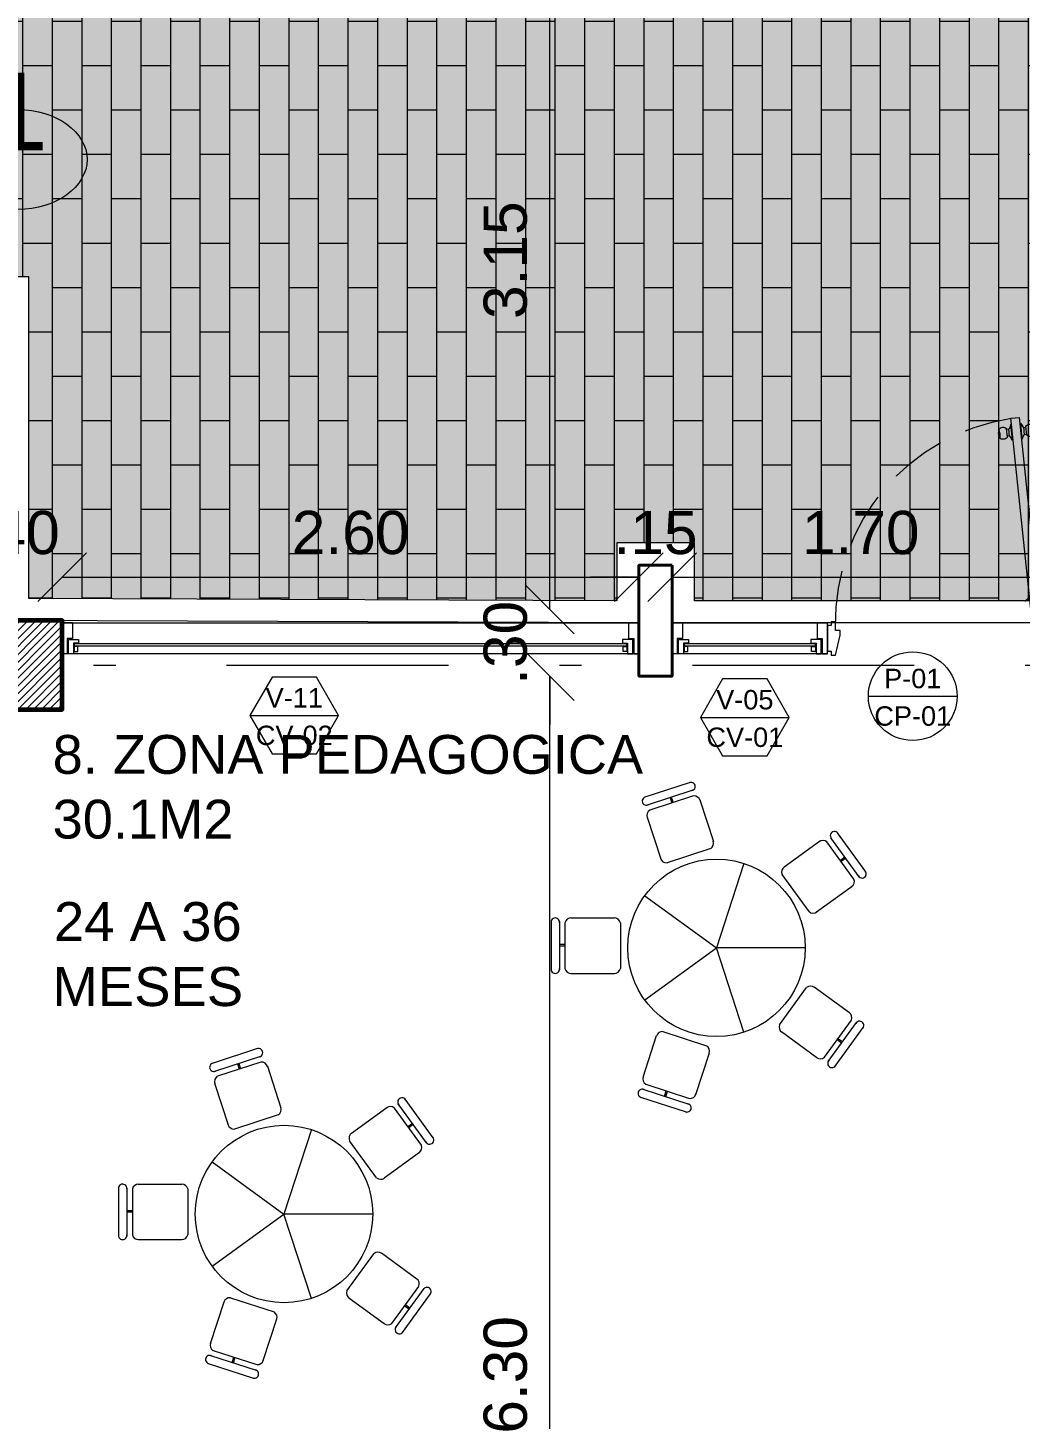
# Model space of a CAD drawing. Header units: inches. Extents: x 99003 to 99155, y 101852 to 101926.
# Drawn here: x 99011.46 to 99015.93, y 101902.9 to 101909.17 of the extents above; entities that cross this region are included whole.
import ezdxf
from ezdxf.enums import TextEntityAlignment as Align

# ---------------------------------------------------------------- set-up
doc = ezdxf.new("R2010")
doc.units = ezdxf.units.IN
doc.header["$MEASUREMENT"] = 0
doc.linetypes.add('DASHDOTX2', pattern=[2, 1, -0.5, 0, -0.5])
doc.linetypes.add('HIDDEN', pattern=[0.375, 0.25, -0.125])
for name, color, linetype, lineweight in [('5- 0.18 (muebles fijos)', 3, 'Continuous', 18), ('A_ACHU-1', 253, 'Continuous', 0), ('A_CARP-MAD', 46, 'Continuous', 18), ('A_CARP-MET', 126, 'Continuous', 18), ('A_COLS', 1, 'Continuous', 60), ('A_EJES', 75, 'DASHDOTX2', 5), ('A_MUEB-SILL', 54, 'Continuous', 15), ('A_MURO', 7, 'Continuous', 40), ('A_PISO-ACHU', 251, 'Continuous', 0), ('A_PISO-GRAN', 250, 'Continuous', 0), ('A_PROY', 16, 'HIDDEN', 5), ('A_PUER', 134, 'Continuous', 18), ('A_TEXT', 154, 'Continuous', 0), ('A_TEXT-DIM', 54, 'Continuous', 13), ('A_TEXT-IDEN', 5, 'Continuous', 18), ('A_TEXT-NOTA', 53, 'Continuous', 20), ('A_TEXT-SIMB', 195, 'Continuous', 20), ('A_VENT', 124, 'Continuous', 18)]:
    doc.layers.add(name, color=color, linetype=linetype, lineweight=lineweight)
doc.styles.add('ARIAL', font='arial.ttf')
doc.styles.add('DIM', font='arial.ttf')
doc.dimstyles.new('BAN_REP_1-125', dxfattribs={"dimtxt": 0.195, "dimasz": 0.2188, "dimexe": 0.15, "dimexo": 0.03, "dimgap": 0.1, "dimtad": 1, "dimzin": 4, "dimdsep": 46, "dimtxsty": 'ARIAL', "dimblk": 'OBLIQUE', "dimcen": 0.1, "dimse1": 1, "dimse2": 1, "dimclrd": 256, "dimclre": 256, "dimclrt": 256, "dimadec": 0, "dimazin": 0, "dimtfac": 1, "dimtix": 1, "dimtofl": 0, "dimtmove": 1, "dimatfit": 3, "dimldrblk": 'OPEN90', "dimfxl": 1, "dimtolj": 1, "dimtzin": 0, "dimlwd": -1, "dimlwe": -1, "dimarcsym": 0})

# ---------------------------------------------------------------- blocks, each defined once
blk = doc.blocks.new('puerta mad 1mt')
at = {"layer": '5- 0.18 (muebles fijos)'}
blk.add_line((0.1553, 0.9898), (0.1553, 0.9898), dxfattribs=at)
at = {"layer": 'A_ACHU-1'}
for p, q in [((0.0483, 0.9343), (0.0494, 0.9455)), ((0.0494, 0.9455), (0.0521, 0.9453)), ((0.0509, 0.934), (0.0535, 0.9595)), ((0.0842, 0.9161), (0.0884, 0.9559)), ((0.0978, 0.9502), (0.0879, 0.9512)), ((0.0944, 0.9176), (0.098, 0.9524)), ((0.101, 0.9521), (0.098, 0.9524)), ((0.1118, 0.9685), (0.101, 0.9521)), ((0.1045, 0.8989), (0.1118, 0.9685)), ((0.1148, 0.9682), (0.1118, 0.9685)), ((0.1148, 0.9682), (0.1118, 0.9685)), ((0.1483, 0.8943), (0.1556, 0.964)), ((0.1526, 0.9643), (0.1556, 0.964)), ((0.1526, 0.9643), (0.1556, 0.964)), ((0.1556, 0.964), (0.1628, 0.9456)), ((0.162, 0.9105), (0.1657, 0.9453)), ((0.1628, 0.9456), (0.1657, 0.9453)), ((0.1654, 0.9431), (0.1754, 0.9421)), ((0.1717, 0.907), (0.1759, 0.9468)), ((0.208, 0.9176), (0.2107, 0.9431)), ((0.0483, 0.9343), (0.0509, 0.934)), ((0.0494, 0.9197), (0.0509, 0.934)), ((0.0946, 0.9197), (0.0847, 0.9208)), ((0.0973, 0.9173), (0.0944, 0.9176)), ((0.1045, 0.8989), (0.0973, 0.9173)), ((0.1075, 0.8986), (0.1045, 0.8989)), ((0.1453, 0.8946), (0.1483, 0.8943)), ((0.1483, 0.8943), (0.1591, 0.9108)), ((0.1591, 0.9108), (0.162, 0.9105)), ((0.1623, 0.9127), (0.1722, 0.9116)), ((0.2065, 0.9033), (0.208, 0.9176)), ((0.2107, 0.9173), (0.208, 0.9176)), ((0.2118, 0.9286), (0.2092, 0.9289)), ((0.2107, 0.9173), (0.2118, 0.9286)), ((0.0214, 0.0735), (0.0213, 0.057)), ((0.0214, 0.0735), (0.0218, 0.0785)), ((0.0215, 0.0755), (0.038, 0.0741)), ((0.0216, 0.0765), (0.0307, 0.0757)), ((0.0381, 0.0751), (0.038, 0.0741)), ((0.0213, 0.057), (0.0199, 0.057))]:
    blk.add_line(p, q, dxfattribs=at)
blk.add_circle((0.0215, 0.075), 0.00188, dxfattribs=at)
for centre, radius, start, end in [((-0.0402, 0.9492), 0.0943, 341.79754, 6.27538), ((0.0692, 0.9411), 0.0242, 37.63928, 130.43364), ((0.1916, 0.9284), 0.0242, 37.63928, 130.43364), ((0.3003, 0.9136), 0.0943, 161.79754, 186.27538), ((0.0685, 0.9345), 0.0242, 217.63928, 310.43364), ((0.1909, 0.9217), 0.0242, 217.63928, 310.43364), ((0.0215, 0.075), 0.000938, 85, 265), ((0.0215, 0.075), 0.000937, 265, 85)]:
    blk.add_arc(centre, radius, start, end, dxfattribs=at)
at = {"layer": 'A_CARP-MAD'}
for points in [[(-0.017, -0.058), (0, -0.058), (0, -0.075), (0.02, -0.075), (0.04, 0.015), (0.04, 0.035), (0.02, 0.035), (0.02, 0.075), (0, 0.075), (0, 0.058), (-0.017, 0.058)], [(0.983, -0.058), (0.966, -0.058), (0.966, -0.075), (0.946, -0.075), (0.926, 0.015), (0.926, 0.035), (0.946, 0.035), (0.946, 0.075), (0.966, 0.075), (0.966, 0.058), (0.983, 0.058)]]:
    blk.add_lwpolyline(points, close=True, dxfattribs=at)
at = {"layer": 'A_PROY'}
blk.add_arc((0.0162, 0.0728), 0.9299, 358.90252, 81.38744, dxfattribs=at)
at = {"layer": 'A_PUER'}
for p, q in [((0.0216, 0.0765), (0.1176, 0.9956)), ((0.0595, 0.0732), (0.1555, 0.9923)), ((0.1555, 0.9923), (0.1176, 0.9956)), ((0.0595, 0.0732), (0.0216, 0.0765))]:
    blk.add_line(p, q, dxfattribs=at)
blk = doc.blocks.new('*U33')
at = {"layer": 'A_MUEB-SILL'}
for p, q in [((0.1774, 0.0615), (0.0031, 0.1882)), ((-0.0631, 0.1265), (-0.1791, -0.0332)), ((0.1372, 0.0135), (-0.0302, 0.1351)), ((0.1562, 0.0306), (-0.0198, 0.1584)), ((0.0682, 0.0945), (0.0535, 0.0743)), ((0.0732, 0.0909), (0.0585, 0.0706)), ((0.1391, -0.0205), (0.0232, -0.1801)), ((-0.0097, -0.1888), (-0.1772, -0.0671))]:
    blk.add_line(p, q, dxfattribs=at)
for centre, radius, start, end in [((-0.0067, 0.172), 0.0189, 49.05832, 241.94546), ((-0.041, 0.1092), 0.0281, 67.5844, 145.99918), ((0.165, 0.0473), 0.0189, 226.05454, 58.94168), ((0.1158, -0.0048), 0.0281, 322.00082, 40.4156), ((-0.1558, -0.0489), 0.0281, 142.00082, 220.4156), ((0.001, -0.1628), 0.0281, 247.5844, 325.99918)]:
    blk.add_arc(centre, radius, start, end, dxfattribs=at)
blk = doc.blocks.new('*U34')
at = {"color": 0, "linetype": 'ByBlock', "lineweight": -2, "transparency": 16777216}
for p, rotation in [((-0.3397, 0.4848), 72.00000000000001), ((-0.566, -0.1733), 144), ((0.5598, -0.1925), 288), ((-0.0101, -0.5919), 215.9999999999999)]:
    blk.add_blockref('*U33', p, dxfattribs=dict(at, rotation=rotation))
blk.add_blockref('*U33', (0.3561, 0.4729), dxfattribs=at)
blk = doc.blocks.new('P-BAJA_APARTADO-v4$0$MESA AULA 5P')
at = {"layer": 'A_MUEB-SILL'}
for p in [(0, 0.4), (-0.3804, 0.1236), (0.3804, 0.1236), (-0.2351, -0.3236), (0.2351, -0.3236)]:
    blk.add_line(p, (0, 0), dxfattribs=at)
blk.add_circle((0, 0), 0.4, dxfattribs=at)
blk.add_blockref('*U34', (0, 0))
blk = doc.blocks.new('*U112')
at = {"layer": 'A_CARP-MAD'}
blk.add_lwpolyline([(0.1397, -0.0466), (0.0701, -0.0466), (0.0701, -0.0232), (0, -0.0232), (0, 0), (0.1397, 0)], dxfattribs=at)
for points in [[(0, -0.0279), (0.0652, -0.0279), (0.0652, -0.0744), (0.0479, -0.0744), (0.0479, -0.0511), (0, -0.0511)], [(0, -0.0279), (0.0652, -0.0279), (0.0652, -0.0744), (0.0479, -0.0744), (0.0479, -0.0511), (0, -0.0511)], [(0.0333, -0.0713), (0.0333, -0.0538), (0.0104, -0.0538), (0.0104, -0.0713)], [(0, -2.5721), (0.0652, -2.5721), (0.0652, -2.5256), (0.0479, -2.5256), (0.0479, -2.5489), (0, -2.5489)], [(0, -2.5768), (0, -2.6), (0.1397, -2.6), (0.1397, -2.5534), (0.0701, -2.5534), (0.0701, -2.5768)], [(0.0333, -2.5287), (0.0333, -2.5462), (0.0104, -2.5462), (0.0104, -2.5287)]]:
    blk.add_lwpolyline(points, close=True, dxfattribs=at)
at = {"layer": 'A_CARP-MET'}
blk.add_line((0.1397, -0.0466), (0.1397, 0), dxfattribs=at)
blk.add_lwpolyline([(0.0333, -0.0713), (0.0333, -0.0538), (0.0104, -0.0538), (0.0104, -0.0713)], close=True, dxfattribs=at)
at = {"layer": 'A_VENT'}
for p, q in [((0, -2.6), (0, 0)), ((0.1397, 0), (0.1397, -2.6))]:
    blk.add_line(p, q, dxfattribs=at)
blk.add_lwpolyline([(0.0361, -0.0538), (0.0361, -2.5462), (0.0454, -2.5462), (0.0454, -0.0538)], close=True, dxfattribs=at)
blk = doc.blocks.new('*U108')
at = {"layer": 'A_CARP-MAD'}
blk.add_lwpolyline([(0.1397, -0.0466), (0.0701, -0.0466), (0.0701, -0.0232), (0, -0.0232), (0, 0), (0.1397, 0)], dxfattribs=at)
for points in [[(0, -0.0279), (0.0652, -0.0279), (0.0652, -0.0744), (0.0479, -0.0744), (0.0479, -0.0511), (0, -0.0511)], [(0, -0.0279), (0.0652, -0.0279), (0.0652, -0.0744), (0.0479, -0.0744), (0.0479, -0.0511), (0, -0.0511)], [(0.0333, -0.0713), (0.0333, -0.0538), (0.0104, -0.0538), (0.0104, -0.0713)], [(0, -0.6721), (0.0652, -0.6721), (0.0652, -0.6256), (0.0479, -0.6256), (0.0479, -0.6489), (0, -0.6489)], [(0, -0.6768), (0, -0.7), (0.1397, -0.7), (0.1397, -0.6534), (0.0701, -0.6534), (0.0701, -0.6768)], [(0.0333, -0.6287), (0.0333, -0.6462), (0.0104, -0.6462), (0.0104, -0.6287)]]:
    blk.add_lwpolyline(points, close=True, dxfattribs=at)
at = {"layer": 'A_CARP-MET'}
blk.add_line((0.1397, -0.0466), (0.1397, 0), dxfattribs=at)
blk.add_lwpolyline([(0.0333, -0.0713), (0.0333, -0.0538), (0.0104, -0.0538), (0.0104, -0.0713)], close=True, dxfattribs=at)
at = {"layer": 'A_VENT'}
for p, q in [((0, -0.7), (0, 0)), ((0.1397, 0), (0.1397, -0.7))]:
    blk.add_line(p, q, dxfattribs=at)
blk.add_lwpolyline([(0.0361, -0.0538), (0.0361, -0.6462), (0.0454, -0.6462), (0.0454, -0.0538)], close=True, dxfattribs=at)
blk = doc.blocks.new('EJE')
at = {"layer": 'A_TEXT-SIMB'}
blk.add_ellipse((0, -0.225), major_axis=(-0.3125, 0), ratio=0.72, dxfattribs=at)
at = {"layer": 'A_TEXT-IDEN', "style": 'ARIAL'}
blk.add_attdef('EJE', text='', height=0.175, dxfattribs=at).set_placement((0, -0.3172), align=Align.CENTER)
blk = doc.blocks.new('_Oblique')
at = {"color": 0, "linetype": 'ByBlock', "lineweight": -2}
blk.add_line((-0.5, -0.5), (0.5, 0.5), dxfattribs=at)
blk = doc.blocks.new('*D187')
at = {"layer": 'A_TEXT-DIM', "transparency": 16777216}
for p, q in [((99011.2158, 101906.6958), (99010.997, 101906.6958)), ((99011.6158, 101906.6958), (99011.8346, 101906.6958))]:
    blk.add_line(p, q, dxfattribs=at)
at = {"layer": 'DEFPOINTS', "color": 0, "transparency": 16777216}
for p in [(99011.6158, 101906.6958), (99011.2158, 101906.4994), (99011.6158, 101906.4891)]:
    blk.add_point(p, dxfattribs=at)
at = {"layer": 'A_TEXT-DIM', "transparency": 16777216, "xscale": 0.2188, "yscale": 0.2188, "zscale": 0.2188}
blk.add_blockref('_Oblique', (99011.2158, 101906.6958), dxfattribs=at)
at = {"layer": 'A_TEXT-DIM', "transparency": 16777216, "xscale": 0.2188, "yscale": 0.2188, "zscale": 0.2188, "rotation": 180}
blk.add_blockref('_Oblique', (99011.6158, 101906.6958), dxfattribs=at)
at = {"layer": 'A_TEXT-DIM', "transparency": 16777216, "insert": (99011.4158, 101906.8954), "char_height": 0.195, "attachment_point": 5, "style": 'ARIAL'}
blk.add_mtext('\\A1;.40', dxfattribs=at)
blk = doc.blocks.new('_Open90')
at = {"color": 0, "linetype": 'ByBlock', "lineweight": -2}
for p, q in [((-0.5, 0.5), (0, 0)), ((0, 0), (-1, 0)), ((0, 0), (-0.5, -0.5))]:
    blk.add_line(p, q, dxfattribs=at)
blk = doc.blocks.new('*D188')
at = {"layer": 'A_TEXT-DIM', "transparency": 16777216}
blk.add_line((99011.6158, 101906.6958), (99014.2158, 101906.6958), dxfattribs=at)
at = {"layer": 'DEFPOINTS', "color": 0, "transparency": 16777216}
for p in [(99014.2158, 101906.6958), (99014.2158, 101906.5494), (99011.6158, 101906.4891)]:
    blk.add_point(p, dxfattribs=at)
at = {"layer": 'A_TEXT-DIM', "transparency": 16777216, "xscale": 0.2188, "yscale": 0.2188, "zscale": 0.2188, "rotation": 180}
blk.add_blockref('_Oblique', (99011.6158, 101906.6958), dxfattribs=at)
at = {"layer": 'A_TEXT-DIM', "transparency": 16777216, "xscale": 0.2188, "yscale": 0.2188, "zscale": 0.2188}
blk.add_blockref('_Oblique', (99014.2158, 101906.6958), dxfattribs=at)
at = {"layer": 'A_TEXT-DIM', "transparency": 16777216, "insert": (99012.9158, 101906.8954), "char_height": 0.195, "attachment_point": 5, "style": 'ARIAL'}
blk.add_mtext('\\A1;2.60', dxfattribs=at)
blk = doc.blocks.new('*D189')
at = {"layer": 'A_TEXT-DIM', "transparency": 16777216}
for p, q in [((99014.2158, 101906.6958), (99013.997, 101906.6958)), ((99014.3658, 101906.6958), (99014.5846, 101906.6958))]:
    blk.add_line(p, q, dxfattribs=at)
at = {"layer": 'DEFPOINTS', "color": 0, "transparency": 16777216}
for p in [(99014.3658, 101906.6958), (99014.2158, 101906.5494), (99014.3658, 101906.5494)]:
    blk.add_point(p, dxfattribs=at)
at = {"layer": 'A_TEXT-DIM', "transparency": 16777216, "xscale": 0.2188, "yscale": 0.2188, "zscale": 0.2188}
blk.add_blockref('_Oblique', (99014.2158, 101906.6958), dxfattribs=at)
at = {"layer": 'A_TEXT-DIM', "transparency": 16777216, "xscale": 0.2188, "yscale": 0.2188, "zscale": 0.2188, "rotation": 180}
blk.add_blockref('_Oblique', (99014.3658, 101906.6958), dxfattribs=at)
at = {"layer": 'A_TEXT-DIM', "transparency": 16777216, "insert": (99014.2908, 101906.8954), "char_height": 0.195, "attachment_point": 5, "style": 'ARIAL'}
blk.add_mtext('\\A1;.15', dxfattribs=at)
blk = doc.blocks.new('*D190')
at = {"layer": 'A_TEXT-DIM', "transparency": 16777216}
blk.add_line((99014.3658, 101906.6958), (99016.0658, 101906.6958), dxfattribs=at)
at = {"layer": 'DEFPOINTS', "color": 0, "transparency": 16777216}
for p in [(99016.0658, 101906.6958), (99014.3658, 101906.5494), (99016.0658, 101906.4772)]:
    blk.add_point(p, dxfattribs=at)
at = {"layer": 'A_TEXT-DIM', "transparency": 16777216, "xscale": 0.2188, "yscale": 0.2188, "zscale": 0.2188, "rotation": 180}
blk.add_blockref('_Oblique', (99014.3658, 101906.6958), dxfattribs=at)
at = {"layer": 'A_TEXT-DIM', "transparency": 16777216, "xscale": 0.2188, "yscale": 0.2188, "zscale": 0.2188}
blk.add_blockref('_Oblique', (99016.0658, 101906.6958), dxfattribs=at)
at = {"layer": 'A_TEXT-DIM', "transparency": 16777216, "insert": (99015.2158, 101906.8954), "char_height": 0.195, "attachment_point": 5, "style": 'ARIAL'}
blk.add_mtext('\\A1;1.70', dxfattribs=at)
blk = doc.blocks.new('*D286')
at = {"layer": 'A_TEXT-DIM', "transparency": 16777216}
blk.add_line((99013.8143, 101899.9494), (99013.8143, 101906.2494), dxfattribs=at)
at = {"layer": 'DEFPOINTS', "color": 0, "transparency": 16777216}
for p in [(99013.8143, 101906.2494), (99014.2908, 101906.2494), (99014.2908, 101899.9494)]:
    blk.add_point(p, dxfattribs=at)
at = {"layer": 'A_TEXT-DIM', "transparency": 16777216, "xscale": 0.2188, "yscale": 0.2188, "zscale": 0.2188}
for p, rotation in [((99013.8143, 101906.2494), 90), ((99013.8143, 101899.9494), 270)]:
    blk.add_blockref('_Oblique', p, dxfattribs=dict(at, rotation=rotation))
at = {"layer": 'A_TEXT-DIM', "transparency": 16777216, "insert": (99013.6146, 101903.0994), "char_height": 0.195, "attachment_point": 5, "rotation": 90, "style": 'ARIAL'}
blk.add_mtext('\\A1;6.30', dxfattribs=at)
blk = doc.blocks.new('*D287')
at = {"layer": 'A_TEXT-DIM', "transparency": 16777216}
for p, q in [((99013.8143, 101906.5494), (99013.8143, 101906.7682)), ((99013.8143, 101906.2494), (99013.8143, 101906.0306))]:
    blk.add_line(p, q, dxfattribs=at)
at = {"layer": 'DEFPOINTS', "color": 0, "transparency": 16777216}
for p in [(99013.8143, 101906.5494), (99014.2908, 101906.5494), (99014.2908, 101906.2494)]:
    blk.add_point(p, dxfattribs=at)
at = {"layer": 'A_TEXT-DIM', "transparency": 16777216, "xscale": 0.2188, "yscale": 0.2188, "zscale": 0.2188}
for p, rotation in [((99013.8143, 101906.5494), 270), ((99013.8143, 101906.2494), 90)]:
    blk.add_blockref('_Oblique', p, dxfattribs=dict(at, rotation=rotation))
at = {"layer": 'A_TEXT-DIM', "transparency": 16777216, "insert": (99013.6146, 101906.3994), "char_height": 0.195, "attachment_point": 5, "rotation": 90, "style": 'ARIAL'}
blk.add_mtext('\\A1;.30', dxfattribs=at)
blk = doc.blocks.new('*D288')
at = {"layer": 'A_TEXT-DIM', "transparency": 16777216}
blk.add_line((99013.8143, 101906.5494), (99013.8143, 101909.6994), dxfattribs=at)
at = {"layer": 'DEFPOINTS', "color": 0, "transparency": 16777216}
for p in [(99013.8143, 101909.6994), (99014.1933, 101909.6994), (99014.2908, 101906.5494)]:
    blk.add_point(p, dxfattribs=at)
at = {"layer": 'A_TEXT-DIM', "transparency": 16777216, "xscale": 0.2188, "yscale": 0.2188, "zscale": 0.2188}
for p, rotation in [((99013.8143, 101909.6994), 90), ((99013.8143, 101906.5494), 270)]:
    blk.add_blockref('_Oblique', p, dxfattribs=dict(at, rotation=rotation))
at = {"layer": 'A_TEXT-DIM', "transparency": 16777216, "insert": (99013.6146, 101908.1244), "char_height": 0.195, "attachment_point": 5, "rotation": 90, "style": 'ARIAL'}
blk.add_mtext('\\A1;3.15', dxfattribs=at)
blk = doc.blocks.new('DETALLE DE VENTANA')
at = {"layer": 'A_TEXT-IDEN'}
blk.add_line((-0.2, 0), (0.2, 0), dxfattribs=at)
blk.add_line((-0.2, 0), (0.2, 0), dxfattribs=at)
blk.add_lwpolyline([(-0.1, 0.1732), (-0.2, 0), (-0.1, -0.1732), (0.1, -0.1732), (0.2, 0), (0.1, 0.1732)], close=True, dxfattribs=at)
at = {"layer": 'A_TEXT-NOTA', "linetype": 'Continuous', "style": 'ARIAL'}
for tag, p in [('#_VENTANA', (0, 0.0361)), ('DETALLE#', (0, -0.1331))]:
    blk.add_attdef(tag, text='', height=0.0875, dxfattribs=at).set_placement(p, align=Align.CENTER)
blk = doc.blocks.new('DETALLE DE PUERTAS')
at = {"layer": 'A_TEXT-IDEN'}
blk.add_line((-0.2, 0), (0.2, 0), dxfattribs=at)
blk.add_circle((0, 0), 0.2, dxfattribs=at)
at = {"layer": 'A_TEXT-NOTA', "linetype": 'Continuous', "style": 'ARIAL'}
for tag, p in [('#_PUERTA', (0, 0.0361)), ('DETALLE#', (0, -0.1331))]:
    blk.add_attdef(tag, text='', height=0.0875, dxfattribs=at).set_placement(p, align=Align.CENTER)

msp = doc.modelspace()

# ---------------------------------------------------------------- hatches: boundary and pattern name
at = {"layer": 'A_PISO-ACHU'}
h = msp.add_hatch(dxfattribs=at)
h.set_pattern_fill('ANSI31', color=256, scale=0.2)
h.set_pattern_definition([(45, (0, -2e-07), (-0.0176776695297, 0.0176776695297), [])])
h.paths.add_polyline_path([(99011.2158, 101898.7494), (99011.6158, 101898.7494), (99011.6158, 101899.1494), (99011.2158, 101899.1494)])
h.paths.add_polyline_path([(99011.2158, 101906.0994), (99011.6158, 101906.0994), (99011.6158, 101906.4994), (99011.2158, 101906.4994)])
h.paths.add_polyline_path([(99017.2158, 101906.0994), (99017.6158, 101906.0994), (99017.6158, 101906.4994), (99017.2158, 101906.4994)])
at = {"layer": 'A_PISO-GRAN'}
h = msp.add_hatch(dxfattribs=at)
h.set_pattern_fill('AR-BRSTD', color=256, scale=0.05, angle=90)
h.set_pattern_definition([(90, (-108.14993, -2e-07), (-0.13335, 8e-18), []), (180, (-108.14993, -2e-07), (-0.13335, -0.2), [0.13335, -0.13335])])
h.paths.add_polyline_path([(99017.3455, 101909.5994), (99011.3139, 101909.5994), (99011.3139, 101908.0494), (99011.4658, 101908.0494), (99011.4658, 101906.5991), (99014.1158, 101906.5894), (99014.1158, 101906.8494), (99014.4658, 101906.8494), (99014.4658, 101906.5891), (99017.3455, 101906.5891)])
h = msp.add_hatch(dxfattribs=at)
h.set_pattern_fill('DOTS', color=33, scale=0.5, angle=90)
h.set_pattern_definition([(90, (-108.149932, -2e-07), (-0.03125, 0.015625), [0, -0.03125])])
h.paths.add_polyline_path([(99017.3455, 101909.5994), (99011.3139, 101909.5994), (99011.3139, 101908.0494), (99011.4658, 101908.0494), (99011.4658, 101906.5991), (99014.1158, 101906.5894), (99014.1158, 101906.8494), (99014.4658, 101906.8494), (99014.4658, 101906.5891), (99017.3455, 101906.5891)])

# ---------------------------------------------------------------- linework, layer by layer
at = {"layer": 'A_COLS'}
msp.add_lwpolyline([(99011.2158, 101906.0994), (99011.6158, 101906.0994), (99011.6158, 101906.4994), (99011.2158, 101906.4994)], close=True, dxfattribs=at)
at = {"layer": 'A_EJES'}
msp.add_line((99006.0573, 101906.2994), (99039.0626, 101906.2994), dxfattribs=at)
at = {"layer": 'A_MURO'}
msp.add_lwpolyline([(99014.3658, 101906.7494), (99014.2158, 101906.7494), (99014.2158, 101906.2494), (99014.3658, 101906.2494)], close=True, dxfattribs=at)
at = {"layer": 'A_PISO-GRAN', "ltscale": 0.333}
for points in [[(99034.6658, 101906.4994), (99028.5658, 101906.4994), (99028.5658, 101906.7494), (99028.4158, 101906.7494), (99028.4158, 101906.4994), (99020.6158, 101906.4994), (99020.6158, 101906.7494), (99020.4658, 101906.7494), (99020.4658, 101906.4891), (99014.3658, 101906.4891), (99014.3658, 101906.7494), (99014.2158, 101906.7494), (99014.2158, 101906.4891), (99011.3658, 101906.4994), (99011.3658, 101907.9494), (99011.2077, 101907.9494), (99011.2139, 101907.9494), (99011.2139, 101909.6994)], [(99034.5658, 101906.5994), (99028.6658, 101906.5994), (99028.6658, 101906.8494), (99028.3158, 101906.8494), (99028.3158, 101906.5994), (99020.7158, 101906.5994), (99020.7158, 101906.8494), (99020.3658, 101906.8494), (99020.3658, 101906.5891), (99014.4658, 101906.5891), (99014.4658, 101906.8494), (99014.1158, 101906.8494), (99014.1158, 101906.5894), (99011.4658, 101906.5991), (99011.4658, 101908.0494), (99011.2077, 101908.0494), (99011.3139, 101908.0494), (99011.3139, 101909.5994)]]:
    msp.add_lwpolyline(points, dxfattribs=at)

# ---------------------------------------------------------------- block references
ref = msp.add_blockref('EJE', (99011.4158, 101908.8032))
ref.add_attrib('EJE', '1', dxfattribs={"layer": 'A_TEXT-IDEN', "height": 0.35, "style": 'ARIAL'}).set_placement((99011.4158, 101908.6189), align=Align.CENTER)
at = {"color": 1}
for name, p, values in [('DETALLE DE PUERTAS', (99015.4504, 101906.1588), {'#_PUERTA': 'P-01', 'DETALLE#': 'CP-01'}), ('DETALLE DE VENTANA', (99012.6622, 101906.0716), {'DETALLE#': 'CV-02', '#_VENTANA': 'V-11'}), ('DETALLE DE VENTANA', (99014.6934, 101906.0631), {'DETALLE#': 'CV-01', '#_VENTANA': 'V-05'})]:
    msp.add_blockref(name, p, dxfattribs=at).add_auto_attribs(values)
at = {"layer": 'A_MUEB-SILL', "rotation": 269.9999999936474}
for p in [(99014.5658, 101905.0244), (99012.6158, 101903.8244)]:
    msp.add_blockref('P-BAJA_APARTADO-v4$0$MESA AULA 5P', p, dxfattribs=at)
at = {"layer": 'A_PUER', "extrusion": (0, 0, -1), "zscale": -1}
msp.add_blockref('puerta mad 1mt', (-99016.0488, 101906.4192), dxfattribs=at)
at = {"layer": 'A_VENT', "rotation": 90}
for name, p in [('*U112', (99011.6158, 101906.3494)), ('*U108', (99014.3658, 101906.3494))]:
    msp.add_blockref(name, p, dxfattribs=at)

# ---------------------------------------------------------------- texts
at = {"layer": 'A_TEXT', "attachment_point": 1, "style": 'DIM'}
for s, insert, char_height, width in [('8. ZONA PEDAGOGICA\\P30.1M2', (99011.5728, 101905.9838), 0.175, 4.321671), ('\\pxqc;24 A 36 \\PMESES', (99010.7017, 101905.2308), 0.1758, 2.600573)]:
    msp.add_mtext(s, dxfattribs=dict(at, insert=insert, char_height=char_height, width=width))

# ---------------------------------------------------------------- dimensions: what is measured, and where the dimension line sits
at = {"layer": 'A_TEXT-DIM'}
for base, p1, p2, picture, middle in [((99013.8143, 101909.6994), (99014.2908, 101906.5494), (99014.1933, 101909.6994), '*D288', (99013.6146, 101908.1244)), ((99013.8143, 101906.5494), (99014.2908, 101906.2494), (99014.2908, 101906.5494), '*D287', (99013.6146, 101906.3994)), ((99013.8143, 101906.2494), (99014.2908, 101899.9494), (99014.2908, 101906.2494), '*D286', (99013.6146, 101903.0994))]:
    dim = msp.add_linear_dim(base=base, p1=p1, p2=p2, angle=90, dimstyle='BAN_REP_1-125', dxfattribs=at)
    dim.commit()
    dim.dimension.update_dxf_attribs({"geometry": picture, "text_midpoint": middle})
for base, p1, p2, picture, middle in [((99011.6158, 101906.6958), (99011.2158, 101906.4994), (99011.6158, 101906.4891), '*D187', (99011.4158, 101906.8954)), ((99014.2158, 101906.6958), (99011.6158, 101906.4891), (99014.2158, 101906.5494), '*D188', (99012.9158, 101906.8954)), ((99014.3658, 101906.6958), (99014.2158, 101906.5494), (99014.3658, 101906.5494), '*D189', (99014.2908, 101906.8954)), ((99016.0658, 101906.6958), (99014.3658, 101906.5494), (99016.0658, 101906.4772), '*D190', (99015.2158, 101906.8954))]:
    dim = msp.add_linear_dim(base=base, p1=p1, p2=p2, dimstyle='BAN_REP_1-125', dxfattribs=at)
    dim.commit()
    dim.dimension.update_dxf_attribs({"geometry": picture, "text_midpoint": middle})

doc.saveas('drawing.dxf')
